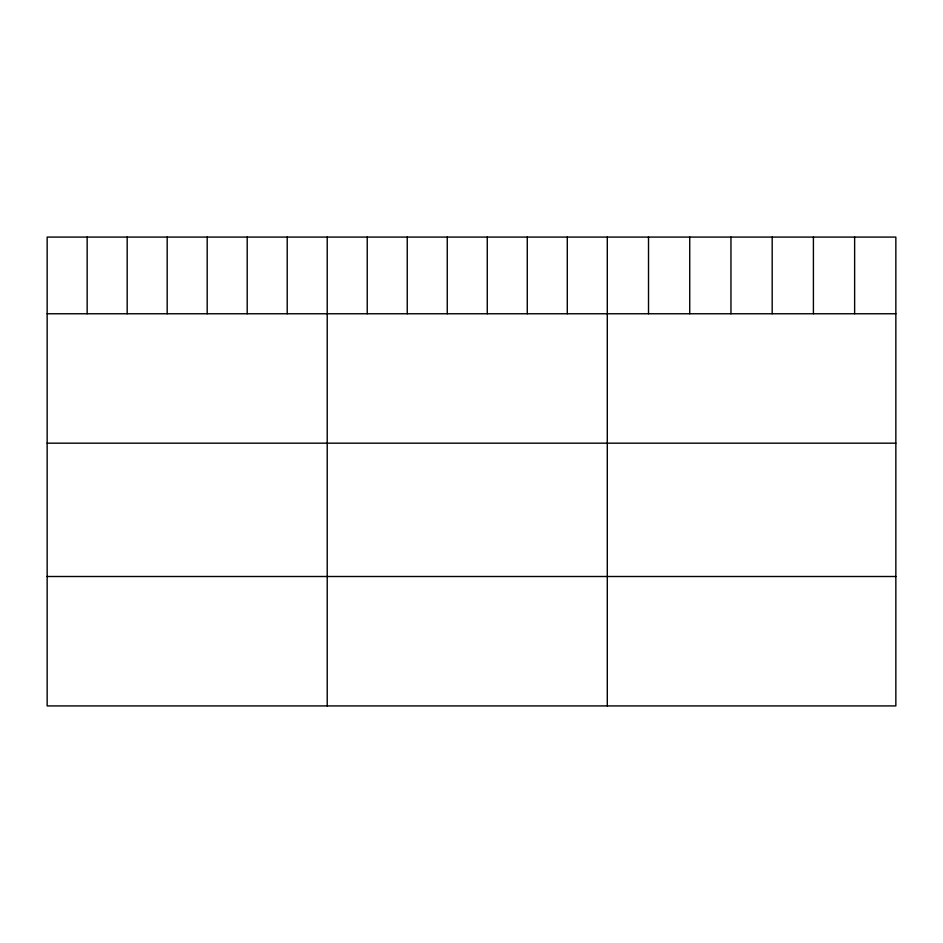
<?xml version="1.0" encoding="UTF-8"?>
<svg xmlns="http://www.w3.org/2000/svg" width="943" height="943" viewBox="0 0 943 943"><rect width="100%" height="100%" fill="white"/><g stroke="black" fill="none" stroke-linecap="round" stroke-linejoin="round"><path stroke-width="1.41" d="M895.85 313.76L895.85 705.918L47.15 705.918L47.15 237.082L895.85 237.082L895.85 313.76L47.15 313.76M47.15 443.175L895.85 443.175M47.15 576.503L895.85 576.503M854.629 237.082L854.629 313.76M813.408 237.082L813.408 313.76M772.187 237.082L772.187 313.76M730.955 237.082L730.955 313.76M689.734 237.082L689.734 313.76M648.513 237.082L648.513 313.76M607.292 237.082L607.292 705.918M567.285 237.082L567.285 313.76M527.267 237.082L527.267 313.76M487.26 237.082L487.26 313.76M447.253 237.082L447.253 313.76M407.246 237.082L407.246 313.76M367.228 237.082L367.228 313.76M327.221 237.082L327.221 705.918M287.214 237.082L287.214 313.76M247.196 237.082L247.196 313.76M207.189 237.082L207.189 313.76M167.182 237.082L167.182 313.76M127.175 237.082L127.175 313.76M87.157 237.082L87.157 313.76"/></g></svg>
